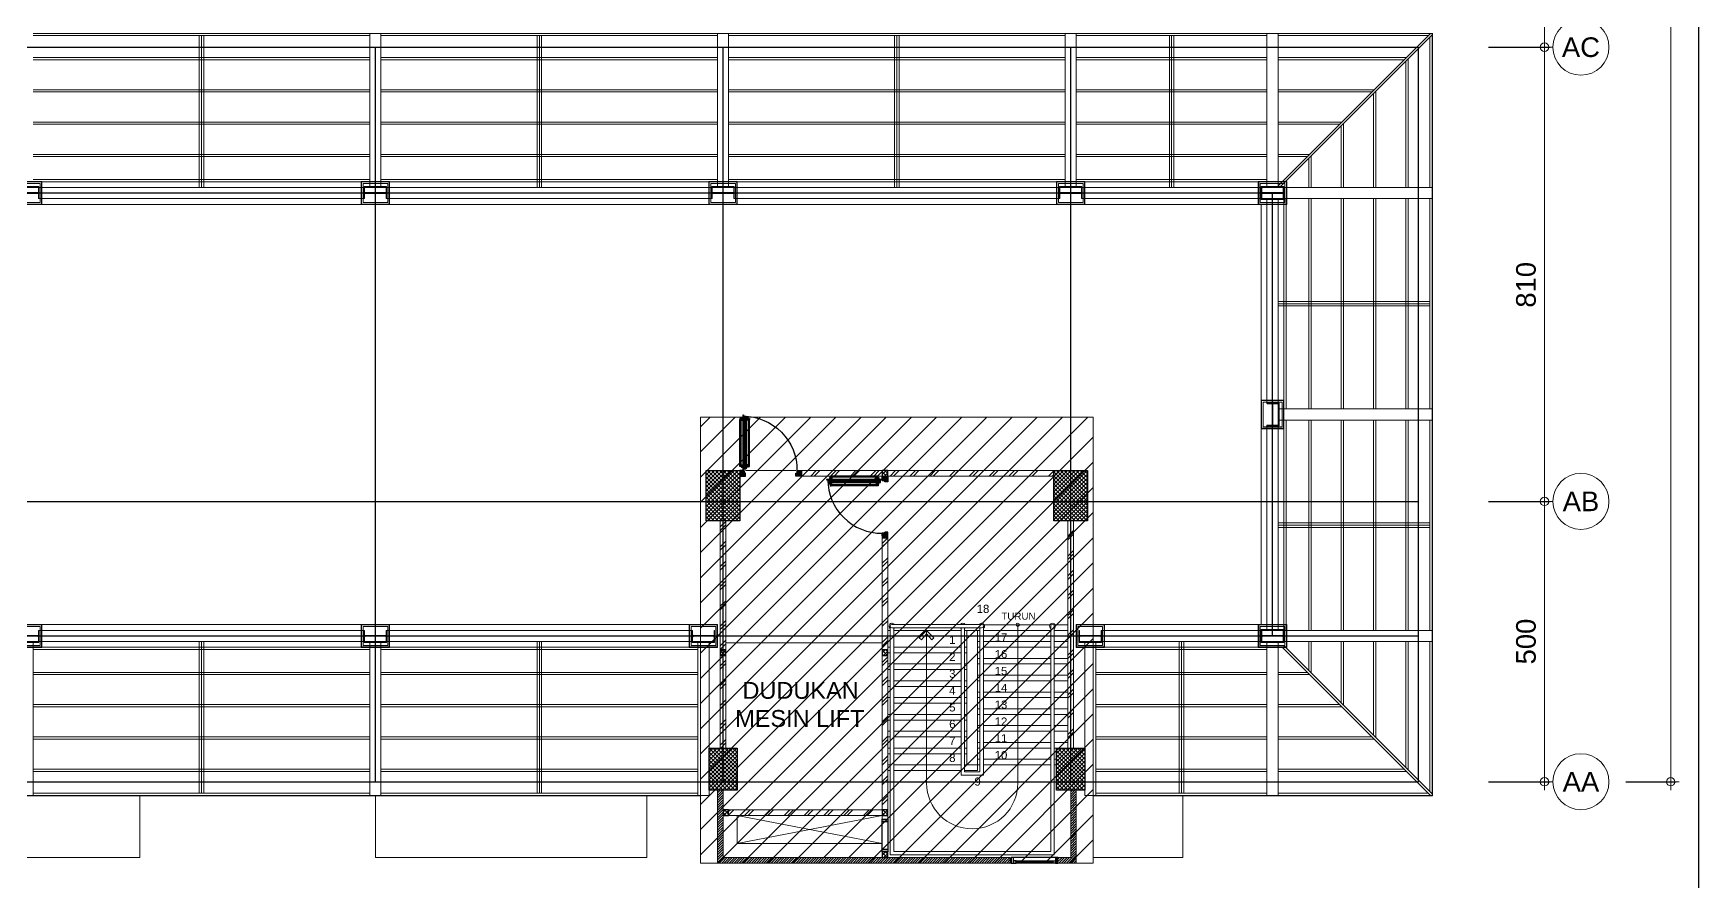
# Model space of a CAD drawing. Header units: millimetres. Extents: x -324 to 100, y -297 to 81.
# Drawn here: x 70.4 to 100.1, y 15.13 to 30.26 of the extents above; entities that cross this region are included whole.
import ezdxf
from ezdxf.enums import TextEntityAlignment as Align

# ---------------------------------------------------------------- set-up
doc = ezdxf.new("R2010")
doc.units = ezdxf.units.MM
for name, color, linetype, lineweight in [('ars', 11, 'Continuous', 0), ('ars @ 1', 11, 'Continuous', 0), ('ARSIR', 31, 'Continuous', 5), ('ATAP', 3, 'Continuous', 20), ('BESI SIKU', 11, 'Continuous', 5), ('KOL', 1, 'Continuous', 30), ('KOLOM', 4, 'Continuous', 9), ('lan', 7, 'Continuous', 15), ('NOT', 7, 'Continuous', 20), ('Stair', 7, 'Continuous', 15), ('tem', 5, 'Continuous', 20), ('u', 6, 'Continuous', 20), ('WF', 6, 'Continuous', 9)]:
    doc.layers.add(name, color=color, linetype=linetype, lineweight=lineweight)
doc.layers.add('as', color=1, linetype='Continuous', plot=False)
for name, color, linetype in [('HID', 1, 'Continuous'), ('Kusen', 30, 'Continuous'), ('STL', 6, 'Continuous')]:
    doc.layers.add(name, color=color, linetype=linetype)
doc.layers.add('POLYLINE TPAK', color=4, linetype='Continuous', lineweight=20, plot=False)
doc.styles.add('RM25', font='arial.ttf')
doc.styles.add('S', font='simplex', dxfattribs={"width": 0.75})
doc.styles.get("Standard").update_dxf_attribs({"font": 'arial.ttf'})
doc.dimstyles.new('sk-100', dxfattribs={"dimtxt": 0.35, "dimasz": 0.15, "dimexe": 0.1, "dimexo": 0, "dimgap": 0.15, "dimtad": 1, "dimdec": 0, "dimlfac": 100, "dimzin": 0, "dimdsep": 46, "dimtxsty": 'Standard', "dimblk": 'BULAT', "dimcen": 0.09, "dimclrd": 256, "dimclre": 256, "dimclrt": 256, "dimadec": 0, "dimazin": 0, "dimtfac": 1, "dimtdec": 0, "dimtofl": 0, "dimtmove": 0, "dimatfit": 3, "dimldrblk": 'BULAT', "dimfxl": 1, "dimtolj": 1, "dimtzin": 0, "dimlwd": -1, "dimarcsym": 0})
pattern_1 = [(45, (1551.91095, -401.8532), (-0.176776695, 0.176776695), []), (45, (1551.97345, -401.8532), (-0.176776695, 0.176776695), [])]
pattern_2 = [(225, (1.1, 1e-06), (-0.014142, 0.014142), []), (135, (1.1, 1e-06), (0.014142, 0.014142), [])]
pattern_3 = [(315, (-2e-13, 1e-06), (0.014142, 0.014142), []), (45, (-2e-13, 1e-06), (-0.014142, 0.014142), [])]

# ---------------------------------------------------------------- blocks, each defined once
blk = doc.blocks.new('BULAT')
for p, q in [((-1, 0), (1, 0)), ((0, -1), (0, 1))]:
    blk.add_line(p, q)
blk.add_circle((0, 0), 0.5)
blk = doc.blocks.new('*D27')
at = {"layer": 'defpoints', "color": 0}
for p in [(96.349, 21.913), (97.349, 21.913), (96.349, 16.913)]:
    blk.add_point(p, dxfattribs=at)
at = {"layer": 'u', "lineweight": -2, "transparency": 16777216}
for p, q in [((96.349, 21.913), (97.449, 21.913)), ((96.349, 16.913), (97.449, 16.913))]:
    blk.add_line(p, q, dxfattribs=at)
at = {"layer": 'u', "transparency": 16777216}
blk.add_line((97.349, 17.063), (97.349, 21.763), dxfattribs=at)
at = {"layer": 'u', "transparency": 16777216, "xscale": 0.15, "yscale": 0.15, "zscale": 0.15}
for p, rotation in [((97.349, 21.913), 90), ((97.349, 16.913), 270)]:
    blk.add_blockref('BULAT', p, dxfattribs=dict(at, rotation=rotation))
at = {"layer": 'u', "transparency": 16777216, "insert": (97.02, 19.413), "char_height": 0.35, "attachment_point": 5, "rotation": 90}
blk.add_mtext('\\A1;500', dxfattribs=at)
blk = doc.blocks.new('NAV')
blk.add_circle((0, -0.4), 0.4)
at = {"style": 'S', "width": 0.75, "flags": 4}
blk.add_attdef('AV', text='', height=0.3, dxfattribs=at).set_placement((0, -0.4), align=Align.MIDDLE)
blk = doc.blocks.new('*D28')
at = {"layer": 'defpoints', "color": 0}
for p in [(96.349, 30.013), (97.349, 30.013), (96.349, 21.913)]:
    blk.add_point(p, dxfattribs=at)
at = {"layer": 'u', "lineweight": -2, "transparency": 16777216}
for p, q in [((96.349, 30.013), (97.449, 30.013)), ((96.349, 21.913), (97.449, 21.913))]:
    blk.add_line(p, q, dxfattribs=at)
at = {"layer": 'u', "transparency": 16777216}
blk.add_line((97.349, 22.063), (97.349, 29.863), dxfattribs=at)
at = {"layer": 'u', "transparency": 16777216, "xscale": 0.15, "yscale": 0.15, "zscale": 0.15}
for p, rotation in [((97.349, 30.013), 90), ((97.349, 21.913), 270)]:
    blk.add_blockref('BULAT', p, dxfattribs=dict(at, rotation=rotation))
at = {"layer": 'u', "transparency": 16777216, "insert": (97.02, 25.775), "char_height": 0.35, "attachment_point": 5, "rotation": 90}
blk.add_mtext('\\A1;810', dxfattribs=at)
blk = doc.blocks.new('*D29')
at = {"layer": 'defpoints', "color": 0}
for p in [(96.349, 32.513), (97.349, 32.513), (96.349, 30.013)]:
    blk.add_point(p, dxfattribs=at)
at = {"layer": 'u', "lineweight": -2, "transparency": 16777216}
for p, q in [((96.349, 32.513), (97.449, 32.513)), ((96.349, 30.013), (97.449, 30.013))]:
    blk.add_line(p, q, dxfattribs=at)
at = {"layer": 'u', "transparency": 16777216}
blk.add_line((97.349, 30.163), (97.349, 32.363), dxfattribs=at)
at = {"layer": 'u', "transparency": 16777216, "xscale": 0.15, "yscale": 0.15, "zscale": 0.15}
for p, rotation in [((97.349, 32.513), 90), ((97.349, 30.013), 270)]:
    blk.add_blockref('BULAT', p, dxfattribs=dict(at, rotation=rotation))
at = {"layer": 'u', "transparency": 16777216, "insert": (97.02, 31.258), "char_height": 0.35, "attachment_point": 5, "rotation": 90}
blk.add_mtext('\\A1;250', dxfattribs=at)
blk = doc.blocks.new('*D37')
at = {"layer": 'defpoints', "color": 0}
for p in [(98.799, 72.913), (99.599, 72.913), (98.799, 16.913)]:
    blk.add_point(p, dxfattribs=at)
at = {"layer": 'u', "lineweight": -2, "transparency": 16777216}
for p, q in [((98.799, 72.913), (99.699, 72.913)), ((98.799, 16.913), (99.699, 16.913))]:
    blk.add_line(p, q, dxfattribs=at)
at = {"layer": 'u', "transparency": 16777216}
blk.add_line((99.599, 17.063), (99.599, 72.763), dxfattribs=at)
at = {"layer": 'u', "transparency": 16777216, "xscale": 0.15, "yscale": 0.15, "zscale": 0.15}
for p, rotation in [((99.599, 72.913), 90), ((99.599, 16.913), 270)]:
    blk.add_blockref('BULAT', p, dxfattribs=dict(at, rotation=rotation))
at = {"layer": 'u', "transparency": 16777216, "insert": (99.27, 44.913), "char_height": 0.35, "attachment_point": 5, "rotation": 90}
blk.add_mtext('\\A1;5600', dxfattribs=at)
blk = doc.blocks.new('D-P90')
at = {"layer": 'ars'}
h = blk.add_hatch(dxfattribs=at)
h.set_pattern_fill('ANSI37', color=256, scale=0.005, angle=-90, style=0)
h.set_pattern_definition([(45, (-1350.94906, -1248.591899), (0.01122532015, -0.01122532015), []), (315, (-1350.94906, -1248.591899), (-0.01122532015, -0.01122532015), [])])
h.paths.add_polyline_path([(0.009, -0.183, -0.414214), (0.01, -0.184), (0.01, -1.116, -0.414214), (0.009, -1.117), (-0.034, -1.117, 0.414214), (-0.037, -1.12), (-0.037, -1.142, -1), (-0.038, -1.142), (-0.038, -0.158, -1), (-0.037, -0.158), (-0.037, -0.181, 0.414214), (-0.034, -0.183)])
at = {"layer": 'as'}
for p, q in [((-0.04, -0.158), (-0.046, -0.158)), ((-0.042, -0.161), (-0.042, -0.155))]:
    blk.add_line(p, q, dxfattribs=at)
at = {"layer": 'HID'}
for p, q in [((-0.044, -0.125), (-0.092, -0.077)), ((-0.042, -0.123), (-0.091, -0.075)), ((-0.066, -0.147), (-0.023, -0.104)), ((-0.063, -0.147), (-0.023, -0.107)), ((0.966, -0.147), (0.923, -0.104)), ((0.963, -0.147), (0.923, -0.107)), ((0.942, -0.123), (0.991, -0.075)), ((0.944, -0.125), (0.992, -0.077))]:
    blk.add_line(p, q, dxfattribs=at)
for points in [[(-0.044, -0.125), (-0.044, -0.125), (-0.042, -0.123), (-0.042, -0.123)], [(0.944, -0.125), (0.944, -0.125), (0.942, -0.123), (0.942, -0.123)]]:
    blk.add_lwpolyline(points, dxfattribs=at)
at = {"layer": 'KOL'}
blk.add_line((0.97, -0.13), (0.97, -0.15), dxfattribs=at)
at = {"layer": 'Kusen', "ltscale": 2}
for p, q in [((-0.099, -0.221), (-0.099, -1.06)), ((-0.079, -0.241), (-0.079, -1.06)), ((-0.074, -0.211), (-0.04, -0.211)), ((-0.074, -0.221), (-0.074, -0.211)), ((-0.074, -0.251), (-0.074, -0.241)), ((-0.074, -0.251), (-0.04, -0.251)), ((-0.061, -0.251), (-0.061, -0.211)), ((-0.04, -0.251), (-0.04, -0.211)), ((0.046, -0.211), (0.012, -0.211)), ((0.012, -0.251), (0.012, -0.211)), ((0.046, -0.251), (0.012, -0.251)), ((0.033, -0.251), (0.033, -0.211)), ((0.046, -0.221), (0.046, -0.211)), ((0.046, -0.251), (0.046, -0.241)), ((0.053, -0.241), (0.053, -1.06)), ((0.073, -0.221), (0.073, -1.06)), ((-0.074, -1.05), (-0.04, -1.05)), ((-0.074, -1.05), (-0.074, -1.06)), ((-0.074, -1.08), (-0.074, -1.09)), ((-0.074, -1.09), (-0.04, -1.09)), ((-0.061, -1.05), (-0.061, -1.09)), ((-0.04, -1.05), (-0.04, -1.09)), ((0.046, -1.05), (0.012, -1.05)), ((0.012, -1.05), (0.012, -1.09)), ((0.046, -1.09), (0.012, -1.09)), ((0.033, -1.05), (0.033, -1.09)), ((0.046, -1.05), (0.046, -1.06)), ((0.046, -1.08), (0.046, -1.09))]:
    blk.add_line(p, q, dxfattribs=at)
at = {"layer": 'Kusen'}
for p, q in [((-0.042, -0.155), (-0.038, -0.156)), ((-0.042, -0.157), (-0.038, -0.158))]:
    blk.add_line(p, q, dxfattribs=at)
at = {"layer": 'Kusen', "ltscale": 2}
for points in [[(-0.099, -0.241), (-0.061, -0.241), (-0.061, -0.221), (-0.099, -0.221), (-0.099, -0.241)], [(0.073, -0.241), (0.033, -0.241), (0.033, -0.221), (0.073, -0.221), (0.073, -0.241)], [(-0.101, -1.06), (-0.061, -1.06), (-0.061, -1.08), (-0.101, -1.08), (-0.101, -1.06)], [(0.073, -1.06), (0.033, -1.06), (0.033, -1.08), (0.073, -1.08), (0.073, -1.06)]]:
    blk.add_lwpolyline(points, dxfattribs=at)
at = {"layer": 'Kusen'}
blk.add_circle((-0.042, -0.158), 0.001, dxfattribs=at)
for radius, start, end in [(0.0025, 75.7804, 11.3851), (0.961, 270, 0.4597)]:
    blk.add_arc((-0.042, -0.158), radius, start, end, dxfattribs=at)
at = {"layer": 'STL'}
for p, q in [((-0.038, -0.158), (-0.038, -1.142)), ((-0.037, -0.181), (-0.037, -0.158)), ((-0.034, -0.183), (0.009, -0.183)), ((0.01, -0.184), (0.01, -1.116)), ((-0.037, -1.12), (-0.037, -1.142)), ((-0.034, -1.117), (0.009, -1.117))]:
    blk.add_line(p, q, dxfattribs=at)
for points in [[(0, -0.1), (0, -0.103), (-0.019, -0.103, 0.414214), (-0.02, -0.105), (-0.02, -0.148, -0.414214), (-0.022, -0.15), (-0.068, -0.15, -0.414214), (-0.07, -0.148), (-0.07, -0.13), (-0.067, -0.13), (-0.067, -0.146, 0.414214), (-0.065, -0.147), (-0.024, -0.147, 0.414214), (-0.023, -0.146), (-0.023, -0.102, -0.414214), (-0.021, -0.1)], [(0.9, -0.1), (0.9, -0.103), (0.919, -0.103, -0.414214), (0.92, -0.105), (0.92, -0.148, 0.414214), (0.922, -0.15), (0.968, -0.15, 0.414214), (0.97, -0.148), (0.97, -0.13), (0.967, -0.13), (0.967, -0.146, -0.414214), (0.966, -0.147), (0.925, -0.147, -0.414214), (0.923, -0.146), (0.923, -0.102, 0.414214), (0.921, -0.1)]]:
    blk.add_lwpolyline(points, format="xyb", close=True, dxfattribs=at)
blk.add_lwpolyline([(0.009, -0.182), (-0.034, -0.182, -0.414214), (-0.035, -0.181), (-0.035, -0.158, 1), (-0.04, -0.158), (-0.04, -1.142, 1), (-0.035, -1.142), (-0.035, -1.12, -0.414214), (-0.034, -1.119), (0.009, -1.119, 0.414214), (0.012, -1.116), (0.012, -0.184)], format="xyb", dxfattribs=at)
for centre, radius, start, end in [((-0.038, -0.158), 0.00075, 0, 180), ((-0.034, -0.181), 0.0025, 180, 270), ((0.009, -0.184), 0.0025, 360, 90), ((0.009, -0.184), 0.001, 360, 90), ((-0.038, -1.142), 0.00075, 180, 0), ((-0.034, -1.12), 0.0025, 90, 180), ((0.009, -1.116), 0.001, 270, 0)]:
    blk.add_arc(centre, radius, start, end, dxfattribs=at)
blk = doc.blocks.new('PINTU DARURAT')
at = {"layer": 'ARSIR'}
h = blk.add_hatch(dxfattribs=at)
h.set_pattern_fill('_USER', color=256, scale=0.02, angle=315, style=0, double=1, pattern_type=0)
h.set_pattern_definition(pattern_3)
edge = h.paths.add_edge_path()
edge.add_line((0, 0), (0.1, 0))
edge.add_line((0.1, 0), (0.1, 0.05))
edge.add_line((0.1, 0.05), (0.077, 0.05))
edge.add_line((0.077, 0.05), (0.077, 0.096))
edge.add_arc((0.076, 0.096), 0.0015, 360, 450)
edge.add_line((0.075, 0.097), (0.035, 0.097))
edge.add_arc((0.035, 0.096), 0.0015, 90, 180)
edge.add_line((0.033, 0.096), (0.033, 0.08))
edge.add_line((0.033, 0.08), (0.03, 0.08))
edge.add_line((0.03, 0.08), (0.03, 0.1))
edge.add_line((0.03, 0.1), (0, 0.1))
edge.add_line((0, 0.1), (0, 0))
h = blk.add_hatch(dxfattribs=at)
h.set_pattern_fill('_USER', color=256, scale=0.02, angle=315, style=0, double=1, pattern_type=0)
h.set_pattern_definition(pattern_3)
edge = h.paths.add_edge_path()
edge.add_line((0, 0), (0.1, 0))
edge.add_line((0.1, 0), (0.1, 0.05))
edge.add_line((0.1, 0.05), (0.077, 0.05))
edge.add_line((0.077, 0.05), (0.077, 0.096))
edge.add_arc((0.076, 0.096), 0.0015, 360, 450)
edge.add_line((0.075, 0.097), (0.035, 0.097))
edge.add_arc((0.035, 0.096), 0.0015, 90, 180)
edge.add_line((0.033, 0.096), (0.033, 0.08))
edge.add_line((0.033, 0.08), (0.03, 0.08))
edge.add_line((0.03, 0.08), (0.03, 0.1))
edge.add_line((0.03, 0.1), (0, 0.1))
edge.add_line((0, 0.1), (0, 0))
h = blk.add_hatch(dxfattribs=at)
h.set_pattern_fill('_USER', color=256, scale=0.02, angle=315, style=0, double=1, pattern_type=0)
h.set_pattern_definition(pattern_2)
edge = h.paths.add_edge_path()
edge.add_line((1.1, 0), (1, 0))
edge.add_line((1, 0), (1, 0.05))
edge.add_line((1, 0.05), (1.023, 0.05))
edge.add_line((1.023, 0.05), (1.023, 0.096))
edge.add_arc((1.024, 0.096), 0.0015, -630, -540, ccw=False)
edge.add_line((1.024, 0.097), (1.065, 0.097))
edge.add_arc((1.065, 0.096), 0.0015, -360, -270, ccw=False)
edge.add_line((1.067, 0.096), (1.067, 0.08))
edge.add_line((1.067, 0.08), (1.07, 0.08))
edge.add_line((1.07, 0.08), (1.07, 0.1))
edge.add_line((1.07, 0.1), (1.1, 0.1))
edge.add_line((1.1, 0.1), (1.1, 0))
h = blk.add_hatch(dxfattribs=at)
h.set_pattern_fill('_USER', color=256, scale=0.02, angle=315, style=0, double=1, pattern_type=0)
h.set_pattern_definition(pattern_2)
edge = h.paths.add_edge_path()
edge.add_line((1.1, 0), (1, 0))
edge.add_line((1, 0), (1, 0.05))
edge.add_line((1, 0.05), (1.023, 0.05))
edge.add_line((1.023, 0.05), (1.023, 0.096))
edge.add_arc((1.024, 0.096), 0.0015, -630, -540, ccw=False)
edge.add_line((1.024, 0.097), (1.065, 0.097))
edge.add_arc((1.065, 0.096), 0.0015, -360, -270, ccw=False)
edge.add_line((1.067, 0.096), (1.067, 0.08))
edge.add_line((1.067, 0.08), (1.07, 0.08))
edge.add_line((1.07, 0.08), (1.07, 0.1))
edge.add_line((1.07, 0.1), (1.1, 0.1))
edge.add_line((1.1, 0.1), (1.1, 0))
at = {"layer": 'KOL'}
blk.add_line((1.1, 0.1), (1.1, 0), dxfattribs=at)
blk.add_line((1.1, 0.1), (1.1, 0), dxfattribs=at)
blk.add_line((1.1, 0.1), (1.1, 0), dxfattribs=at)
blk.add_line((1.1, 0.1), (1.1, 0), dxfattribs=at)
for points in [[(0, 0), (0.1, 0), (0.1, 0.05), (0.077, 0.05), (0.077, 0.096, 0.414214), (0.075, 0.097), (0.035, 0.097, 0.414214), (0.033, 0.096), (0.033, 0.08), (0.03, 0.08), (0.03, 0.1), (0, 0.1)], [(0, 0), (0.1, 0), (0.1, 0.05), (0.077, 0.05), (0.077, 0.096, 0.414214), (0.075, 0.097), (0.035, 0.097, 0.414214), (0.033, 0.096), (0.033, 0.08), (0.03, 0.08), (0.03, 0.1), (0, 0.1)], [(1.1, 0), (1, 0), (1, 0.05), (1.023, 0.05), (1.023, 0.096, -0.414214), (1.024, 0.097), (1.065, 0.097, -0.414214), (1.067, 0.096), (1.067, 0.08), (1.07, 0.08), (1.07, 0.1), (1.1, 0.1)], [(1.1, 0), (1, 0), (1, 0.05), (1.023, 0.05), (1.023, 0.096, -0.414214), (1.024, 0.097), (1.065, 0.097, -0.414214), (1.067, 0.096), (1.067, 0.08), (1.07, 0.08), (1.07, 0.1), (1.1, 0.1)]]:
    blk.add_lwpolyline(points, format="xyb", close=True, dxfattribs=at)
at = {"layer": 'Kusen', "xscale": -1, "rotation": 180}
blk.add_blockref('D-P90', (0.1, -0.05), dxfattribs=at)
blk = doc.blocks.new('K 10.10')
at = {"layer": 'ars'}
h = blk.add_hatch(dxfattribs=at)
h.set_pattern_fill('_USER', color=256, scale=0.05, angle=45, double=1, pattern_type=0)
h.set_pattern_definition([(45, (0, 0), (-0.035355339, 0.035355339), []), (135, (0, 0), (-0.035355339, -0.035355339), [])])
h.paths.add_polyline_path([(1560.538, 1380.407), (1560.638, 1380.407), (1560.638, 1380.507), (1560.538, 1380.507)])
at = {"layer": 'KOL'}
blk.add_lwpolyline([(1560.538, 1380.407), (1560.638, 1380.407), (1560.638, 1380.507), (1560.538, 1380.507)], close=True, dxfattribs=at)
blk = doc.blocks.new("k3'")
at = {"layer": 'ars'}
h = blk.add_hatch(dxfattribs=at)
h.set_pattern_fill('_USER', color=256, scale=0.05, angle=45, double=1, pattern_type=0)
h.set_pattern_definition([(45, (0, -4.975), (-0.03535534, 0.03535534), []), (135, (0, -4.975), (-0.03535534, -0.03535534), [])])
h.paths.add_polyline_path([(-0.25, -0.375), (0.25, -0.375), (0.25, 0.375), (-0.25, 0.375)])
at = {"layer": 'KOL'}
blk.add_lwpolyline([(-0.25, -0.375), (0.25, -0.375), (0.25, 0.375), (-0.25, 0.375)], close=True, dxfattribs=at)
blk = doc.blocks.new("k1'")
at = {"layer": 'ars'}
h = blk.add_hatch(dxfattribs=at)
h.set_pattern_fill('_USER', color=256, scale=0.05, angle=45, double=1, pattern_type=0)
h.set_pattern_definition([(45, (0, -5), (-0.03535534, 0.03535534), []), (135, (0, -5), (-0.03535534, -0.03535534), [])])
h.paths.add_polyline_path([(-0.3, -0.45), (0.3, -0.45), (0.3, 0.45), (-0.3, 0.45)])
at = {"layer": 'KOL'}
blk.add_lwpolyline([(-0.3, -0.45), (0.3, -0.45), (0.3, 0.45), (-0.3, 0.45)], close=True, dxfattribs=at)
blk = doc.blocks.new('T. J2')
at = {"layer": 'Kusen'}
for p, q in [((-0.419, 0), (0.331, 0)), ((-0.369, 0.1), (0.281, 0.1)), ((0.281, 0.06), (-0.369, 0.06))]:
    blk.add_line(p, q, dxfattribs=at)
for points in [[(-0.459, 0), (-0.419, 0), (-0.419, 0.1), (-0.459, 0.1)], [(0.331, 0), (0.371, 0), (0.371, 0.1), (0.331, 0.1)]]:
    blk.add_lwpolyline(points, close=True, dxfattribs=at)
for points in [[(-0.369, 0.077), (-0.369, 0.06), (-0.419, 0.06), (-0.419, 0.1), (-0.369, 0.1), (-0.369, 0.082), (-0.379, 0.082), (-0.379, 0.077), (-0.369, 0.077)], [(0.281, 0.077), (0.281, 0.06), (0.331, 0.06), (0.331, 0.1), (0.281, 0.1), (0.281, 0.082), (0.291, 0.082), (0.291, 0.077), (0.281, 0.077)]]:
    blk.add_lwpolyline(points, dxfattribs=at)
at = {"layer": 'Kusen', "color": 141}
blk.add_lwpolyline([(-0.379, 0.077), (0.291, 0.077), (0.291, 0.082), (-0.379, 0.082)], close=True, dxfattribs=at)
blk = doc.blocks.new('P.SHAFT')
for points in [[(-0.05, 0.54), (-0.05, 0.58), (0.05, 0.58), (0.05, 0.54)], [(-0.05, 0.04), (-0.05, 0.54), (0.05, 0.54), (0.05, 0.04)], [(-0.05, 0), (-0.05, 0.04), (0.05, 0.04), (0.05, 0)]]:
    blk.add_lwpolyline(points, close=True)
blk = doc.blocks.new('WF')
at = {"layer": 'ars'}
for p, q in [((-0.254, 0.204), (-0.254, -0.204)), ((0.254, 0.204), (-0.254, 0.204)), ((-0.25, 0.2), (-0.25, -0.2)), ((0.25, 0.2), (-0.25, 0.2)), ((-0.247, 0.1715), (-0.247, -0.1715)), ((0.2215, 0.197), (-0.2215, 0.197)), ((-0.22, -0.17), (-0.22, 0.17)), ((0.22, 0.17), (-0.22, 0.17)), ((0.22, -0.17), (0.22, 0.17)), ((0.247, 0.1715), (0.247, -0.1715)), ((0.25, 0.2), (0.25, -0.2)), ((0.254, 0.204), (0.254, -0.204)), ((0.254, -0.204), (-0.254, -0.204)), ((0.25, -0.2), (-0.25, -0.2)), ((0.2215, -0.197), (-0.2215, -0.197)), ((0.22, -0.17), (-0.22, -0.17))]:
    blk.add_line(p, q, dxfattribs=at)
for points in [[(-0.22, 0.1985), (-0.22, 0.2), (-0.25, 0.2), (-0.25, 0.17), (-0.2485, 0.17, 0.4142136), (-0.247, 0.1715), (-0.247, 0.194, -0.4142136), (-0.244, 0.197), (-0.2215, 0.197, 0.4142136)], [(0.22, 0.1985), (0.22, 0.2), (0.25, 0.2), (0.25, 0.17), (0.2485, 0.17, -0.4142136), (0.247, 0.1715), (0.247, 0.194, 0.4142136), (0.244, 0.197), (0.2215, 0.197, -0.4142136)], [(-0.22, -0.1985), (-0.22, -0.2), (-0.25, -0.2), (-0.25, -0.17), (-0.2485, -0.17, -0.4142136), (-0.247, -0.1715), (-0.247, -0.194, 0.4142136), (-0.244, -0.197), (-0.2215, -0.197, -0.4142136)], [(0.22, -0.1985), (0.22, -0.2), (0.25, -0.2), (0.25, -0.17), (0.2485, -0.17, 0.4142136), (0.247, -0.1715), (0.247, -0.194, -0.4142136), (0.244, -0.197), (0.2215, -0.197, 0.4142136)]]:
    blk.add_lwpolyline(points, format="xyb", close=True, dxfattribs=at)
at = {"layer": 'WF'}
blk.add_lwpolyline([(0.192, 0.096, -0.4142136), (0.196, 0.1), (0.2, 0.1), (0.2, -0.1), (0.196, -0.1, -0.4142136), (0.192, -0.096), (0.192, -0.0195, 0.4142136), (0.179, -0.0065), (-0.179, -0.0065, 0.4142136), (-0.192, -0.0195), (-0.192, -0.096, -0.4142136), (-0.196, -0.1), (-0.2, -0.1), (-0.2, 0.1), (-0.196, 0.1, -0.4142136), (-0.192, 0.096), (-0.192, 0.0195, 0.4142136), (-0.179, 0.0065), (0.179, 0.0065, 0.4142136), (0.192, 0.0195)], format="xyb", close=True, dxfattribs=at)
blk = doc.blocks.new('A.ATAP')
at = {"layer": 'ars'}
h = blk.add_hatch(dxfattribs=at)
h.set_pattern_fill('ANSI31', color=256, scale=0.25, style=0)
h.set_pattern_definition([(225, (-24.700002, 0.1), (0.022097087, -0.022097087), [])])
h.paths.add_polyline_path([(29.92, -1.2), (29.92, -1.1), (24.8, -1.1), (24.8, 0.1), (24.7, 0.1), (24.7, -1.2)])
h = blk.add_hatch(dxfattribs=at)
h.set_pattern_fill('ANSI31', color=256, scale=0.25, style=0)
h.set_pattern_definition([(225, (-30.75, 0.1), (0.022097087, -0.022097087), [])])
edge = h.paths.add_edge_path()
edge.add_line((31.1, 0.1), (31.1, -1.2))
edge.add_line((31.1, -1.2), (30.75, -1.2))
edge.add_line((30.75, -1.2), (30.75, -1.1))
edge.add_line((30.75, -1.1), (31, -1.1))
edge.add_line((31, -1.1), (31, 0.1))
edge.add_line((31, 0.1), (31.1, 0.1))
at = {"layer": 'ars @ 1'}
h = blk.add_hatch(dxfattribs=at)
h.set_pattern_fill('TEMBOK', color=256, scale=0.25)
h.set_pattern_definition(pattern_1)
h.paths.add_polyline_path([(27.638, 5.8), (27.638, 5.7), (26.2, 5.7), (26.2, 5.8)])
h = blk.add_hatch(dxfattribs=at)
h.set_pattern_fill('TEMBOK', color=256, scale=0.25)
h.set_pattern_definition(pattern_1)
h.paths.add_polyline_path([(30.7, 5.8), (30.7, 5.7), (27.738, 5.7), (27.738, 5.8)])
h = blk.add_hatch(dxfattribs=at)
h.set_pattern_fill('TEMBOK', color=256, scale=0.25)
h.set_pattern_definition(pattern_1)
h.paths.add_polyline_path([(24.75, 4.9), (24.85, 4.9), (24.85, 0.85), (24.75, 0.85)])
h = blk.add_hatch(dxfattribs=at)
h.set_pattern_fill('TEMBOK', color=256, scale=0.25)
h.set_pattern_definition(pattern_1)
h.paths.add_polyline_path([(31.05, 4.9), (30.95, 4.9), (30.95, 0.85), (31.05, 0.85)])
h = blk.add_hatch(dxfattribs=at)
h.set_pattern_fill('TEMBOK', color=256, scale=0.25)
h.set_pattern_definition(pattern_1)
h.paths.add_polyline_path([(27.638, 4.6), (27.738, 4.6), (27.738, -0.25), (27.638, -0.25)])
h = blk.add_hatch(dxfattribs=at)
h.set_pattern_fill('TEMBOK', color=256, scale=0.25)
h.set_pattern_definition([(45, (2, 57.205), (-0.1767767, 0.1767767), []), (45, (2.0625, 57.205), (-0.1767767, 0.1767767), [])])
h.paths.add_polyline_path([(24.9, -0.35), (24.9, -0.25), (27.638, -0.25), (27.638, -0.35)])
at = {"layer": 'ars'}
for p, q in [((37.45, 0), (37.45, 13.6)), ((12.604, 10.546), (18.404, 10.546)), ((18.804, 10.546), (24.604, 10.546)), ((25.004, 10.546), (30.804, 10.546)), ((34.396, 10.546), (31.196, 10.546)), ((34.396, 10.546), (34.396, 3.054)), ((12.604, 3.054), (18.396, 3.054)), ((18.804, 3.054), (24.4, 3.054)), ((27.782, -1.056), (27.782, 3.025)), ((27.813, 3.056), (29.412, 3.056)), ((27.813, 2.994), (29.412, 2.994)), ((27.844, -0.994), (27.844, 2.994)), ((29.044, 0.366), (29.044, 2.994)), ((29.107, 0.429), (29.107, 2.994)), ((29.381, 0.429), (29.381, 2.994)), ((29.444, 3.05), (30.63, 3.05)), ((29.444, 0.366), (29.444, 3.025)), ((30.644, -0.994), (30.644, 3.025)), ((30.706, -1.056), (30.706, 3.025)), ((30.72, 3.05), (30.95, 3.05)), ((34.396, 3.054), (31.4, 3.054)), ((27.738, 2.85), (27.782, 2.85)), ((27.844, 2.85), (29.044, 2.85)), ((29.107, 2.85), (29.15, 2.85)), ((29.337, 2.75), (29.381, 2.75)), ((29.444, 2.75), (30.644, 2.75)), ((30.706, 2.75), (30.95, 2.75)), ((27.738, 2.55), (27.782, 2.55)), ((27.844, 2.55), (29.044, 2.55)), ((29.107, 2.55), (29.15, 2.55)), ((29.337, 2.45), (29.381, 2.45)), ((29.444, 2.45), (30.644, 2.45)), ((30.706, 2.45), (30.95, 2.45)), ((27.738, 2.25), (27.782, 2.25)), ((27.844, 2.25), (29.044, 2.25)), ((29.107, 2.25), (29.15, 2.25)), ((29.337, 2.15), (29.381, 2.15)), ((29.444, 2.15), (30.644, 2.15)), ((30.706, 2.15), (30.95, 2.15)), ((27.738, 1.95), (27.782, 1.95)), ((27.844, 1.95), (29.044, 1.95)), ((29.107, 1.95), (29.15, 1.95)), ((29.337, 1.85), (29.381, 1.85)), ((29.444, 1.85), (30.644, 1.85)), ((30.706, 1.85), (30.95, 1.85)), ((27.844, 1.65), (29.044, 1.65)), ((29.107, 1.65), (29.15, 1.65)), ((29.337, 1.55), (29.381, 1.55)), ((29.444, 1.55), (30.644, 1.55)), ((30.706, 1.55), (30.95, 1.55)), ((27.738, 1.35), (27.782, 1.35)), ((27.844, 1.35), (29.044, 1.35)), ((29.107, 1.35), (29.15, 1.35)), ((29.337, 1.25), (29.381, 1.25)), ((29.444, 1.25), (30.644, 1.25)), ((30.706, 1.25), (30.95, 1.25)), ((27.738, 1.05), (27.782, 1.05)), ((27.844, 1.05), (29.044, 1.05)), ((29.107, 1.05), (29.15, 1.05)), ((29.337, 0.95), (29.381, 0.95)), ((29.444, 0.95), (30.644, 0.95)), ((30.706, 0.95), (30.95, 0.95)), ((27.738, 0.75), (27.782, 0.75)), ((27.844, 0.75), (29.044, 0.75)), ((29.107, 0.75), (29.15, 0.75)), ((29.337, 0.65), (29.381, 0.65)), ((29.444, 0.65), (30.644, 0.65)), ((30.706, 0.65), (30.75, 0.65)), ((27.738, 0.45), (27.782, 0.45)), ((27.844, 0.45), (29.044, 0.45)), ((29.044, 0.366), (29.444, 0.366)), ((29.107, 0.45), (29.337, 0.45)), ((29.107, 0.429), (29.381, 0.429)), ((29.337, 0.55), (29.337, 0.45)), ((-24.7, 0), (24.4, 0)), ((31.4, 0), (37.45, 0)), ((27.782, -1.056), (30.706, -1.056)), ((27.844, -0.994), (30.644, -0.994))]:
    blk.add_line(p, q, dxfattribs=at)
for centre, radius, start, end in [((27.813, 3.025), 0.0512, 37.5719, 232.4281), ((27.813, 3.025), 0.0312, 90, 270), ((27.813, 3.025), 0.0512, 307.5719, 322.4281), ((29.075, 3.025), 0.0512, 37.5719, 142.4281), ((29.075, 3.025), 0.0512, 217.5719, 232.4281), ((29.075, 3.025), 0.0512, 307.5719, 322.4281), ((29.412, 3.025), 0.0512, 307.5719, 142.4281), ((29.412, 3.025), 0.0312, 270, 90), ((30.675, 3.025), 0.0512, 307.5719, 232.4281), ((30.675, 3.025), 0.0312, 0, 180)]:
    blk.add_arc(centre, radius, start, end, dxfattribs=at)
at = {"layer": 'as'}
for p, q in [((-37.2, 13.35), (37.2, 13.35)), ((18.6, 0.25), (18.6, 13.35)), ((24.8, 0.25), (24.8, 13.35)), ((31, 0.25), (31, 13.35)), ((37.2, 0.25), (37.2, 13.35)), ((-37.2, 10.75), (34.6, 10.75)), ((34.6, 2.85), (34.6, 10.75)), ((-37.2, 5.25), (37.2, 5.25)), ((-37.2, 2.85), (37.2, 2.85)), ((-37.2, 0.25), (37.2, 0.25))]:
    blk.add_line(p, q, dxfattribs=at)
at = {"layer": 'ATAP'}
for p, q in [((33, 0), (33, -1.1)), ((18.6, 0), (18.6, -1.1)), ((23.44, -1.1), (23.44, 0)), ((18.6, -1.1), (23.44, -1.1)), ((33, -1.1), (31.4, -1.1))]:
    blk.add_line(p, q, dxfattribs=at)
blk.add_lwpolyline([(10.4, 0), (10.4, -1.1), (14.4, -1.1), (14.4, 0)], dxfattribs=at)
at = {"layer": 'BESI SIKU'}
for p, q in [((18.5, 13.596), (12.5, 13.596)), ((18.5, 13.556), (12.5, 13.556)), ((15.46, 13.556), (15.46, 10.85)), ((15.5, 13.556), (15.5, 10.85)), ((15.54, 13.556), (15.54, 10.85)), ((24.7, 13.596), (18.7, 13.596)), ((24.7, 13.556), (18.7, 13.556)), ((21.485, 13.556), (21.485, 10.85)), ((21.525, 13.556), (21.525, 10.85)), ((21.565, 13.556), (21.565, 10.85)), ((30.9, 13.596), (24.9, 13.596)), ((30.9, 13.556), (24.9, 13.556)), ((27.86, 13.556), (27.86, 10.85)), ((27.9, 13.556), (27.9, 10.85)), ((27.94, 13.556), (27.94, 10.85)), ((34.5, 13.596), (31.1, 13.596)), ((34.5, 13.556), (31.1, 13.556)), ((32.76, 13.556), (32.76, 10.85)), ((32.8, 13.556), (32.8, 10.85)), ((32.84, 13.556), (32.84, 10.85)), ((37.446, 13.596), (34.7, 13.596)), ((37.418, 13.596), (34.7, 10.878)), ((37.378, 13.556), (34.7, 13.556)), ((37.446, 13.568), (34.744, 10.866)), ((37.406, 10.85), (37.406, 13.528)), ((37.446, 10.85), (37.446, 13.596)), ((18.5, 13.167), (12.5, 13.167)), ((18.5, 13.127), (12.5, 13.127)), ((24.7, 13.167), (18.7, 13.167)), ((24.7, 13.127), (18.7, 13.127)), ((30.9, 13.167), (24.9, 13.167)), ((30.9, 13.127), (24.9, 13.127)), ((34.5, 13.167), (31.1, 13.167)), ((34.5, 13.127), (31.1, 13.127)), ((36.988, 13.167), (34.7, 13.167)), ((36.948, 13.127), (34.7, 13.127)), ((36.977, 10.85), (36.977, 13.098)), ((37.017, 10.85), (37.017, 13.138)), ((18.5, 12.591), (12.5, 12.591)), ((18.5, 12.551), (12.5, 12.551)), ((24.7, 12.591), (18.7, 12.591)), ((24.7, 12.551), (18.7, 12.551)), ((30.9, 12.591), (24.9, 12.591)), ((30.9, 12.551), (24.9, 12.551)), ((34.5, 12.591), (31.1, 12.591)), ((34.5, 12.551), (31.1, 12.551)), ((36.412, 12.591), (34.7, 12.591)), ((36.372, 12.551), (34.7, 12.551)), ((36.401, 10.85), (36.401, 12.522)), ((36.441, 10.85), (36.441, 12.562)), ((18.5, 12.015), (12.5, 12.015)), ((18.5, 11.975), (12.5, 11.975)), ((24.7, 12.015), (18.7, 12.015)), ((24.7, 11.975), (18.7, 11.975)), ((30.9, 12.015), (24.9, 12.015)), ((30.9, 11.975), (24.9, 11.975)), ((34.5, 12.015), (31.1, 12.015)), ((34.5, 11.975), (31.1, 11.975)), ((35.836, 12.015), (34.7, 12.015)), ((35.796, 11.975), (34.7, 11.975)), ((35.825, 10.85), (35.825, 11.946)), ((35.865, 10.85), (35.865, 11.986)), ((18.5, 11.439), (12.5, 11.439)), ((18.5, 11.399), (12.5, 11.399)), ((24.7, 11.439), (18.7, 11.439)), ((24.7, 11.399), (18.7, 11.399)), ((30.9, 11.439), (24.9, 11.439)), ((30.9, 11.399), (24.9, 11.399)), ((34.5, 11.439), (31.1, 11.439)), ((34.5, 11.399), (31.1, 11.399)), ((35.26, 11.439), (34.7, 11.439)), ((35.22, 11.399), (34.7, 11.399)), ((35.249, 10.85), (35.249, 11.37)), ((35.289, 10.85), (35.289, 11.41)), ((18.5, 10.99), (12.5, 10.99)), ((24.7, 10.99), (18.7, 10.99)), ((30.9, 10.99), (24.9, 10.99)), ((34.5, 10.99), (31.1, 10.99)), ((18.5, 10.95), (12.5, 10.95)), ((24.7, 10.95), (18.7, 10.95)), ((30.9, 10.95), (24.9, 10.95)), ((34.5, 10.95), (31.1, 10.95)), ((34.8, 10.65), (34.8, 6.9)), ((34.84, 10.65), (34.84, 6.9)), ((35.249, 10.65), (35.249, 6.9)), ((35.289, 10.65), (35.289, 6.9)), ((35.825, 10.65), (35.825, 6.9)), ((35.865, 10.65), (35.865, 6.9)), ((36.401, 10.65), (36.401, 6.9)), ((36.441, 10.65), (36.441, 6.9)), ((36.977, 10.65), (36.977, 6.9)), ((37.017, 10.65), (37.017, 6.9)), ((37.406, 10.65), (37.406, 6.9)), ((37.446, 10.65), (37.446, 6.9)), ((37.406, 8.815), (34.7, 8.815)), ((37.406, 8.775), (34.7, 8.775)), ((37.406, 8.735), (34.7, 8.735)), ((34.8, 2.95), (34.8, 6.7)), ((34.84, 2.95), (34.84, 6.7)), ((35.249, 2.95), (35.249, 6.7)), ((35.289, 2.95), (35.289, 6.7)), ((35.825, 2.95), (35.825, 6.7)), ((35.865, 2.95), (35.865, 6.7)), ((36.401, 2.95), (36.401, 6.7)), ((36.441, 2.95), (36.441, 6.7)), ((36.977, 2.95), (36.977, 6.7)), ((37.017, 2.95), (37.017, 6.7)), ((37.406, 2.95), (37.406, 6.7)), ((37.446, 2.95), (37.446, 6.7)), ((37.406, 4.865), (34.7, 4.865)), ((37.406, 4.825), (34.7, 4.825)), ((37.406, 4.785), (34.7, 4.785)), ((15.46, 0.044), (15.46, 2.75)), ((15.5, 0.044), (15.5, 2.75)), ((15.54, 0.044), (15.54, 2.75)), ((21.485, 0.044), (21.485, 2.75)), ((21.525, 0.044), (21.525, 2.75)), ((21.565, 0.044), (21.565, 2.75)), ((32.935, 0.044), (32.935, 2.75)), ((32.975, 0.044), (32.975, 2.75)), ((33.015, 0.044), (33.015, 2.75)), ((37.446, 0.032), (34.8, 2.678)), ((35.249, 2.75), (35.249, 2.23)), ((35.289, 2.75), (35.289, 2.19)), ((35.825, 2.75), (35.825, 1.654)), ((35.865, 2.75), (35.865, 1.614)), ((36.401, 2.75), (36.401, 1.078)), ((36.441, 2.75), (36.441, 1.038)), ((36.977, 2.75), (36.977, 0.502)), ((37.017, 2.75), (37.017, 0.462)), ((37.406, 2.75), (37.406, 0.072)), ((37.446, 2.75), (37.446, 0.004)), ((18.5, 2.65), (12.5, 2.65)), ((18.5, 2.61), (12.5, 2.61)), ((18.7, 2.65), (24.35, 2.65)), ((18.7, 2.61), (24.35, 2.61)), ((34.5, 2.65), (31.45, 2.65)), ((34.5, 2.61), (31.45, 2.61)), ((37.418, 0.004), (34.772, 2.65)), ((18.5, 2.201), (12.5, 2.201)), ((18.5, 2.161), (12.5, 2.161)), ((18.7, 2.201), (24.35, 2.201)), ((18.7, 2.161), (24.35, 2.161)), ((34.5, 2.201), (31.45, 2.201)), ((34.5, 2.161), (31.45, 2.161)), ((35.22, 2.201), (34.7, 2.201)), ((35.26, 2.161), (34.7, 2.161)), ((18.5, 1.625), (12.5, 1.625)), ((18.5, 1.585), (12.5, 1.585)), ((18.7, 1.625), (24.35, 1.625)), ((18.7, 1.585), (24.35, 1.585)), ((34.5, 1.625), (31.45, 1.625)), ((34.5, 1.585), (31.45, 1.585)), ((35.796, 1.625), (34.7, 1.625)), ((35.836, 1.585), (34.7, 1.585)), ((18.5, 1.049), (12.5, 1.049)), ((18.5, 1.009), (12.5, 1.009)), ((18.7, 1.049), (24.35, 1.049)), ((18.7, 1.009), (24.35, 1.009)), ((34.5, 1.049), (31.45, 1.049)), ((34.5, 1.009), (31.45, 1.009)), ((36.372, 1.049), (34.7, 1.049)), ((36.412, 1.009), (34.7, 1.009)), ((18.5, 0.473), (12.5, 0.473)), ((18.5, 0.433), (12.5, 0.433)), ((18.7, 0.473), (24.35, 0.473)), ((18.7, 0.433), (24.35, 0.433)), ((34.5, 0.473), (31.45, 0.473)), ((34.5, 0.433), (31.45, 0.433)), ((36.948, 0.473), (34.7, 0.473)), ((36.988, 0.433), (34.7, 0.433)), ((18.5, 0.044), (12.5, 0.044)), ((18.5, 0.004), (12.5, 0.004)), ((18.7, 0.044), (24.35, 0.044)), ((18.7, 0.004), (24.35, 0.004)), ((34.5, 0.044), (31.45, 0.044)), ((34.5, 0.004), (31.45, 0.004)), ((37.378, 0.044), (34.7, 0.044)), ((37.446, 0.004), (34.7, 0.004))]:
    blk.add_line(p, q, dxfattribs=at)
at = {"layer": 'KOL'}
blk.add_line((25.05, 0.1), (25.05, 0.4), dxfattribs=at)
at = {"layer": 'lan'}
for p, q in [((25.2, 5.8), (26.1, 5.8)), ((30.057, 0.223), (30.057, 3.05)), ((27.738, 2.95), (27.782, 2.95)), ((27.844, 2.95), (29.044, 2.95)), ((28.431, 2.95), (28.431, 0.223)), ((29.107, 2.95), (29.15, 2.95)), ((29.124, 2.95), (29.364, 2.95)), ((29.15, 0.55), (29.15, 2.95)), ((29.337, 0.55), (29.337, 2.95)), ((29.337, 2.95), (29.381, 2.95)), ((29.444, 2.95), (30.644, 2.95)), ((30.706, 2.95), (30.95, 2.95)), ((27.738, 2.65), (27.782, 2.65)), ((27.844, 2.65), (29.044, 2.65)), ((29.107, 2.65), (29.15, 2.65)), ((29.337, 2.65), (29.381, 2.65)), ((29.444, 2.65), (30.644, 2.65)), ((30.706, 2.65), (30.95, 2.65)), ((27.738, 2.35), (27.782, 2.35)), ((27.844, 2.35), (29.044, 2.35)), ((29.107, 2.35), (29.15, 2.35)), ((29.337, 2.35), (29.381, 2.35)), ((29.444, 2.35), (30.644, 2.35)), ((30.706, 2.35), (30.95, 2.35)), ((27.738, 2.05), (27.782, 2.05)), ((27.844, 2.05), (29.044, 2.05)), ((29.107, 2.05), (29.15, 2.05)), ((29.337, 2.05), (29.381, 2.05)), ((29.444, 2.05), (30.644, 2.05)), ((30.706, 2.05), (30.95, 2.05)), ((27.738, 1.75), (27.782, 1.75)), ((27.844, 1.75), (29.044, 1.75)), ((29.107, 1.75), (29.15, 1.75)), ((29.337, 1.75), (29.381, 1.75)), ((29.444, 1.75), (30.644, 1.75)), ((30.706, 1.75), (30.95, 1.75)), ((27.738, 1.45), (27.782, 1.45)), ((27.844, 1.45), (29.044, 1.45)), ((29.107, 1.45), (29.15, 1.45)), ((29.337, 1.45), (29.381, 1.45)), ((29.444, 1.45), (30.644, 1.45)), ((30.706, 1.45), (30.95, 1.45)), ((27.738, 1.15), (27.782, 1.15)), ((27.844, 1.15), (29.044, 1.15)), ((29.107, 1.15), (29.15, 1.15)), ((29.337, 1.15), (29.381, 1.15)), ((29.444, 1.15), (30.644, 1.15)), ((30.706, 1.15), (30.95, 1.15)), ((27.738, 0.85), (27.782, 0.85)), ((27.844, 0.85), (29.044, 0.85)), ((29.107, 0.85), (29.15, 0.85)), ((29.337, 0.85), (29.381, 0.85)), ((29.444, 0.85), (30.644, 0.85)), ((30.706, 0.85), (30.75, 0.85)), ((27.738, 0.55), (27.782, 0.55)), ((27.844, 0.55), (29.044, 0.55)), ((29.107, 0.55), (29.381, 0.55)), ((29.107, 0.55), (29.15, 0.55)), ((29.337, 0.55), (29.381, 0.55)), ((29.444, 0.55), (30.644, 0.55)), ((30.706, 0.55), (30.75, 0.55))]:
    blk.add_line(p, q, dxfattribs=at)
at = {"layer": 'lan', "linetype": 'Continuous'}
for p, q in [((25.05, -0.85), (25.05, -0.35)), ((27.638, -0.85), (25.05, -0.85))]:
    blk.add_line(p, q, dxfattribs=at)
at = {"layer": 'lan'}
blk.add_lwpolyline([(24.4, -1.2), (24.4, 6.75), (31.4, 6.75), (31.4, -1.2)], close=True, dxfattribs=at)
at = {"layer": 'lan', "ltscale": 2}
blk.add_lwpolyline([(28.339, 2.782), (28.3, 2.816), (28.431, 2.95), (28.562, 2.816), (28.522, 2.782), (28.431, 2.888), (28.339, 2.782)], close=True, dxfattribs=at)
at = {"layer": 'lan', "linetype": 'Continuous'}
for points in [[(25.05, -0.85), (27.638, -0.35)], [(25.05, -0.35), (27.638, -0.85)]]:
    blk.add_lwpolyline(points, dxfattribs=at)
at = {"layer": 'lan'}
blk.add_arc((29.244, 0.223), 0.813, 180, 0, dxfattribs=at)
blk.add_arc((29.244, 0.223), 0.813, 180, 0, dxfattribs=at)
at = {"layer": 'Stair'}
blk.add_circle((30.057, 3.05), 0.0296, dxfattribs=at)
at = {"layer": 'tem'}
for points in [[(27.638, 5.8), (27.638, 5.7), (26.2, 5.7), (26.2, 5.8)], [(30.7, 5.8), (30.7, 5.7), (27.738, 5.7), (27.738, 5.8)], [(24.75, 4.9), (24.85, 4.9), (24.85, 0.85), (24.75, 0.85)], [(31.05, 4.9), (30.95, 4.9), (30.95, 0.85), (31.05, 0.85)], [(27.638, 4.6), (27.738, 4.6), (27.738, -0.25), (27.638, -0.25)], [(29.92, -1.2), (29.92, -1.1), (24.8, -1.1), (24.8, 0.1), (24.7, 0.1), (24.7, -1.2)], [(24.9, -0.35), (24.9, -0.25), (27.638, -0.25), (27.638, -0.35)], [(27.638, -0.42), (27.738, -0.42), (27.738, -0.35), (27.638, -0.35)]]:
    blk.add_lwpolyline(points, close=True, dxfattribs=at)
for points in [[(27.638, 2.73), (24.85, 2.73)], [(31.1, 0.1), (31.1, -1.2), (30.75, -1.2), (30.75, -1.1), (31, -1.1), (31, 0.1), (31.1, 0.1)]]:
    blk.add_lwpolyline(points, dxfattribs=at)
at = {"layer": 'WF'}
for p, q in [((18.4, 10.85), (12.6, 10.85)), ((24.6, 10.85), (18.8, 10.85)), ((30.8, 10.85), (25, 10.85)), ((34.4, 10.85), (31.2, 10.85)), ((18.4, 10.65), (12.6, 10.65)), ((24.6, 10.65), (18.8, 10.65)), ((30.8, 10.65), (25, 10.65)), ((34.4, 10.65), (31.2, 10.65)), ((34.5, 10.634), (34.5, 7)), ((34.7, 10.634), (34.7, 7)), ((34.5, 6.6), (34.5, 2.966)), ((34.7, 6.6), (34.7, 2.966)), ((18.4, 2.95), (12.6, 2.95)), ((18.4, 2.75), (12.6, 2.75)), ((24.25, 2.95), (18.8, 2.95)), ((24.25, 2.75), (18.8, 2.75)), ((34.4, 2.95), (31.55, 2.95)), ((34.4, 2.75), (31.55, 2.75))]:
    blk.add_line(p, q, dxfattribs=at)
for points in [[(18.5, 10.866), (18.5, 13.596), (18.7, 13.596), (18.7, 10.866)], [(24.7, 10.866), (24.7, 13.596), (24.9, 13.596), (24.9, 10.866)], [(30.9, 10.866), (30.9, 13.596), (31.1, 13.596), (31.1, 10.866)], [(34.5, 10.866), (34.5, 13.596), (34.7, 13.596), (34.7, 10.866)], [(34.8, 10.65), (37.446, 10.65), (37.446, 10.85), (34.8, 10.85)], [(34.716, 6.9), (37.446, 6.9), (37.446, 6.7), (34.716, 6.7)], [(12.5, 2.734), (12.5, 0.004), (12.3, 0.004), (12.3, 2.734)], [(18.7, 2.734), (18.7, 0.004), (18.5, 0.004), (18.5, 2.734)], [(24.55, 2.734), (24.55, 0.004), (24.35, 0.004), (24.35, 2.734)], [(31.45, 2.734), (31.45, 0.004), (31.25, 0.004), (31.25, 2.734)], [(34.7, 2.734), (34.7, 0.004), (34.5, 0.004), (34.5, 2.734)], [(34.8, 2.75), (37.446, 2.75), (37.446, 2.95), (34.8, 2.95)]]:
    blk.add_lwpolyline(points, dxfattribs=at)
for points in [[(12.6, 10.85), (12.6, 10.866), (12.2, 10.866), (12.2, 10.85)], [(18.8, 10.85), (18.8, 10.866), (18.4, 10.866), (18.4, 10.85)], [(25, 10.85), (25, 10.866), (24.6, 10.866), (24.6, 10.85)], [(31.2, 10.85), (31.2, 10.866), (30.8, 10.866), (30.8, 10.85)], [(34.8, 10.85), (34.8, 10.866), (34.4, 10.866), (34.4, 10.85)], [(34.8, 10.65), (34.8, 10.634), (34.4, 10.634), (34.4, 10.65)], [(34.7, 6.6), (34.716, 6.6), (34.716, 7), (34.7, 7)], [(12.2, 2.75), (12.2, 2.734), (12.6, 2.734), (12.6, 2.75)], [(18.4, 2.75), (18.4, 2.734), (18.8, 2.734), (18.8, 2.75)], [(24.25, 2.75), (24.25, 2.734), (24.65, 2.734), (24.65, 2.75)], [(31.15, 2.75), (31.15, 2.734), (31.55, 2.734), (31.55, 2.75)], [(34.4, 2.966), (34.4, 2.95), (34.8, 2.95), (34.8, 2.966)], [(34.4, 2.75), (34.4, 2.734), (34.8, 2.734), (34.8, 2.75)]]:
    blk.add_lwpolyline(points, close=True, dxfattribs=at)
at = {"color": 2}
blk.add_blockref('PINTU DARURAT', (25.1, 5.7), dxfattribs=at)
at = {"color": 2, "xscale": -1, "rotation": 90}
blk.add_blockref('PINTU DARURAT', (27.738, 5.7), dxfattribs=at)
at = {"layer": 'KOL', "xscale": -1}
for name, p in [("k1'", (24.8, 5.35)), ("k1'", (31, 5.35)), ("k3'", (24.8, 0.475)), ("k3'", (31, 0.475))]:
    blk.add_blockref(name, p, dxfattribs=at)
at = {"layer": 'KOLOM', "extrusion": (0, 0, -1), "xscale": -1, "zscale": -1}
for p in [(1532.901, -1374.707), (1535.788, -1377.907), (1532.901, -1377.907), (1535.738, -1380.757), (1532.901, -1380.757), (1532.901, -1381.507)]:
    blk.add_blockref('K 10.10', p, dxfattribs=at)
at = {"layer": 'Kusen', "color": 2, "rotation": 359.9999772094498}
blk.add_blockref('P.SHAFT', (27.688, -1), dxfattribs=at)
at = {"layer": 'Kusen', "rotation": 180}
blk.add_blockref('T. J2', (30.311, -1.1), dxfattribs=at)
at = {"layer": 'WF'}
for p in [(12.4, 10.75), (18.6, 10.75), (24.8, 10.75), (31, 10.75), (34.6, 10.75), (12.4, 2.85), (18.6, 2.85), (24.45, 2.85), (31.35, 2.85), (34.6, 2.85)]:
    blk.add_blockref('WF', p, dxfattribs=at)
at = {"layer": 'WF', "rotation": 270}
blk.add_blockref('WF', (34.6, 6.8), dxfattribs=at)
at = {"layer": 'NOT'}
for s, width, insert, char_height, attachment_point in [('18', 0.30472, (29.549, 3.259), 0.1448, 9), ('1', 0.30472, (28.946, 2.707), 0.145, 9), ('17', 0.30472, (29.87, 2.751), 0.1448, 9), ('2', 0.30472, (28.946, 2.403), 0.145, 9), ('16', 0.30472, (29.87, 2.451), 0.1448, 9), ('3', 0.30472, (28.946, 2.102), 0.145, 9), ('15', 0.30472, (29.87, 2.151), 0.1448, 9), ('\\pi0.32803;DUDUKAN \\P\\pi0.19798;MESIN LIFT', 2.66173, (24.819, 2.029), 0.3, 1), ('4', 0.30472, (28.946, 1.804), 0.145, 9), ('14', 0.30472, (29.87, 1.851), 0.1448, 9), ('5', 0.30472, (28.946, 1.501), 0.145, 9), ('13', 0.30472, (29.87, 1.551), 0.1448, 9), ('6', 0.30472, (28.946, 1.204), 0.145, 9), ('12', 0.30472, (29.87, 1.251), 0.1448, 9), ('7', 0.30472, (28.946, 0.907), 0.145, 9), ('11', 0.30472, (29.87, 0.953), 0.1448, 9), ('8', 0.30472, (28.946, 0.601), 0.145, 9), ('10', 0.30472, (29.87, 0.651), 0.1448, 9), ('9', 0.30472, (29.396, 0.325), 0.145, 3)]:
    blk.add_mtext_dynamic_manual_height_columns(s, width=width, gutter_width=1, heights=[0], dxfattribs=dict(at, insert=insert, char_height=char_height, attachment_point=attachment_point))
at = {"layer": 'NOT', "insert": (30.374, 3.265), "char_height": 0.125, "attachment_point": 3, "style": 'RM25'}
blk.add_mtext_dynamic_manual_height_columns('TURUN', width=0.63698, gutter_width=1.25, heights=[0], dxfattribs=at)

msp = doc.modelspace()

# ---------------------------------------------------------------- hatches: boundary and pattern name
at = {"layer": 'ars'}
h = msp.add_hatch(dxfattribs=at)
h.set_pattern_fill('ANSI31', color=256, scale=0.1, style=0)
h.set_pattern_definition([(45, (82.5988, 15.46255), (-0.224506, 0.224506), [])])
h.paths.add_polyline_path([(89.299, 23.413), (82.299, 23.413), (82.299, 15.463), (89.299, 15.463)])

# ---------------------------------------------------------------- linework, layer by layer
at = {"layer": 'defpoints'}
msp.add_lwpolyline([(0, 0), (100.099, 0), (100.099, 81.011), (0, 81.011)], close=True, dxfattribs=at)

# ---------------------------------------------------------------- block references
at = {"layer": 'POLYLINE TPAK'}
msp.add_blockref('A.ATAP', (57.899, 16.663), dxfattribs=at)
at = {"layer": 'u'}
ref = msp.add_blockref('NAV', (97.999, 30.513), dxfattribs=dict(at, xscale=1.25, yscale=1.25, zscale=1.25))
ref.add_attrib('AV', 'AC', dxfattribs={"layer": '0', "height": 0.35, "flags": 4}).set_placement((97.999, 30.013), align=Align.MIDDLE)
ref = msp.add_blockref('NAV', (97.999, 22.413), dxfattribs=dict(at, xscale=1.25, yscale=1.25, zscale=1.25))
ref.add_attrib('AV', 'AB', dxfattribs={"layer": '0', "height": 0.35, "flags": 4}).set_placement((97.999, 21.913), align=Align.MIDDLE)
ref = msp.add_blockref('NAV', (97.999, 17.413), dxfattribs=dict(at, xscale=1.25, yscale=1.25, zscale=1.25))
ref.add_attrib('AV', 'AA', dxfattribs={"layer": '0', "height": 0.35, "flags": 4}).set_placement((97.999, 16.913), align=Align.MIDDLE)

# ---------------------------------------------------------------- dimensions: what is measured, and where the dimension line sits
for base, p1, p2, picture, middle in [((99.599, 72.913), (98.799, 16.913), (98.799, 72.913), '*D37', (99.599, 44.913)), ((97.349, 32.513), (96.349, 30.013), (96.349, 32.513), '*D29', (97.349, 31.258)), ((97.349, 30.013), (96.349, 21.913), (96.349, 30.013), '*D28', (97.349, 25.775)), ((97.349, 21.913), (96.349, 16.913), (96.349, 21.913), '*D27', (97.349, 19.413))]:
    dim = msp.add_linear_dim(base=base, p1=p1, p2=p2, angle=90, dimstyle='sk-100', dxfattribs=at)
    dim.commit()
    dim.dimension.update_dxf_attribs({"geometry": picture, "text_midpoint": middle, "dimtype": 160})

doc.saveas('drawing.dxf')
